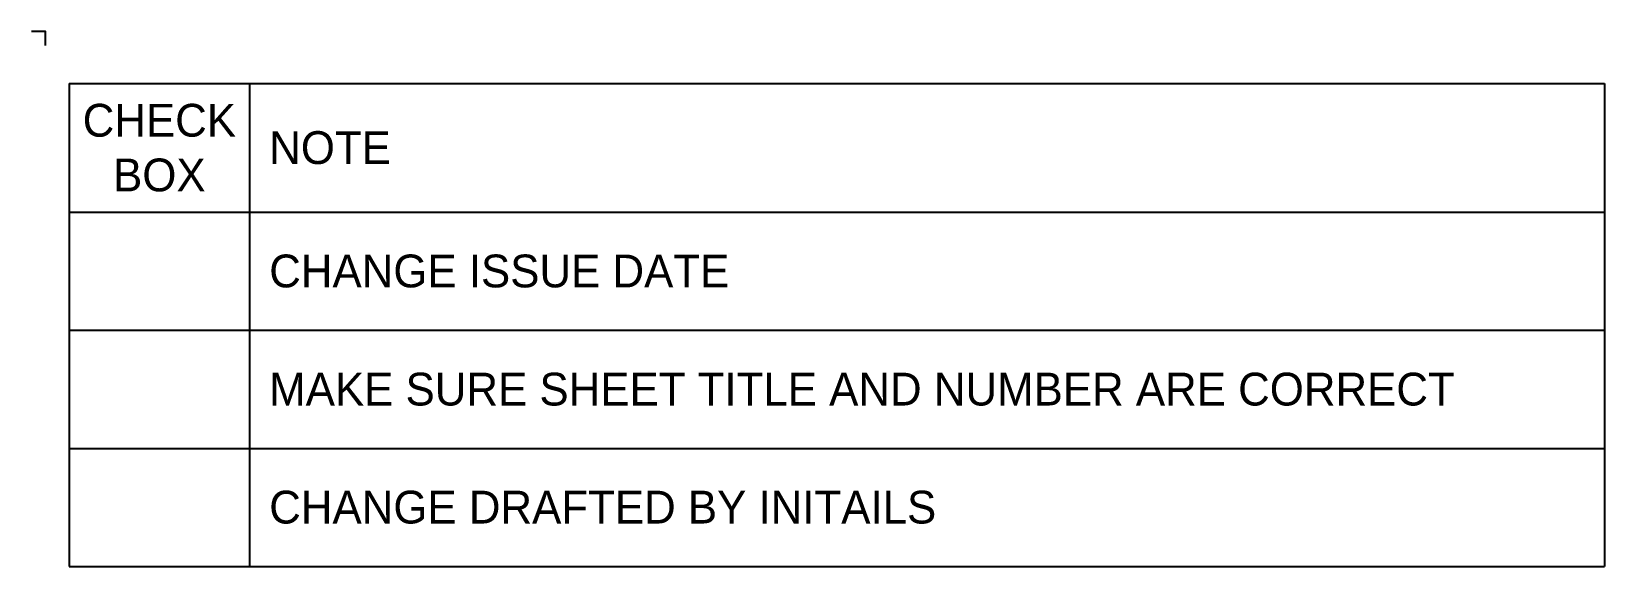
# Paper-space layout 'L-900 Specs' of a CAD drawing. Header units: inches. Extents: x 0 to 50, y 0 to 24.
# Drawn here: x 35.88 to 49.99, y 19.2 to 24 of the extents above; entities that cross this region are included whole.
import ezdxf

# ---------------------------------------------------------------- set-up
doc = ezdxf.new("R2010")
doc.units = ezdxf.units.IN
doc.header["$MEASUREMENT"] = 0
doc.layers.add('L-NPLT', color=11, linetype='Continuous', plot=False)
doc.layers.add('L-TTLB', color=7, linetype='Continuous')
doc.styles.add('Title Block Text', font='')
doc.styles.get('Title Block Text').set_extended_font_data('Avenir LT Std 55 Roman')

# ---------------------------------------------------------------- blocks, each defined once
blk = doc.blocks.new('L-TTLB_24X36')
at = {"layer": 'L-TTLB'}
blk.add_lwpolyline([(36, 23.875), (36, 24), (35.875, 24)], dxfattribs=at)
blk.add_lwpolyline([(36, 23.875), (36, 24), (35.875, 24)], dxfattribs=at)
blk = doc.blocks.new('*T51')
at = {"layer": 'L-NPLT', "color": 0, "lineweight": -2, "transparency": 16777216}
for p, q in [((0, 0), (13.781, 0)), ((0, 0), (0, -4.329)), ((1.618, 0), (1.618, -4.329)), ((13.781, 0), (13.781, -4.329)), ((1.618, -1.153), (13.781, -1.153)), ((0, -2.211), (13.781, -2.211)), ((0, -3.27), (13.781, -3.27)), ((0, -4.329), (13.781, -4.329))]:
    blk.add_line(p, q, dxfattribs=at)
at = {"layer": 'L-NPLT', "color": 0, "linetype": 'ByBlock', "lineweight": -2, "transparency": 16777216}
blk.add_line((0, -1.153), (1.618, -1.153), dxfattribs=at)
at = {"layer": 'L-NPLT', "color": 0, "transparency": 16777216, "style": 'Title Block Text'}
for s, insert, char_height, width, attachment_point in [('CHECK BOX', (0.809, -0.576), 0.2941, 1.2652, 5), ('NOTE', (1.795, -0.576), 0.2941, 11.81007, 4), ('CHANGE ISSUE DATE', (1.795, -1.682), 0.29409, 11.81007, 4), ('MAKE SURE SHEET TITLE AND NUMBER ARE CORRECT', (1.795, -2.741), 0.29409, 11.81007, 4), ('CHANGE DRAFTED BY INITAILS', (1.795, -3.799), 0.29409, 11.81007, 4)]:
    blk.add_mtext(s, dxfattribs=dict(at, insert=insert, char_height=char_height, width=width, attachment_point=attachment_point))

psp = doc.layouts.new('L-900 Specs')

# ---------------------------------------------------------------- block references
psp.add_blockref('*T51', (36.214, 23.533))
at = {"layer": 'L-TTLB'}
psp.add_blockref('L-TTLB_24X36', (0, 0), dxfattribs=at)

doc.saveas('drawing.dxf')
